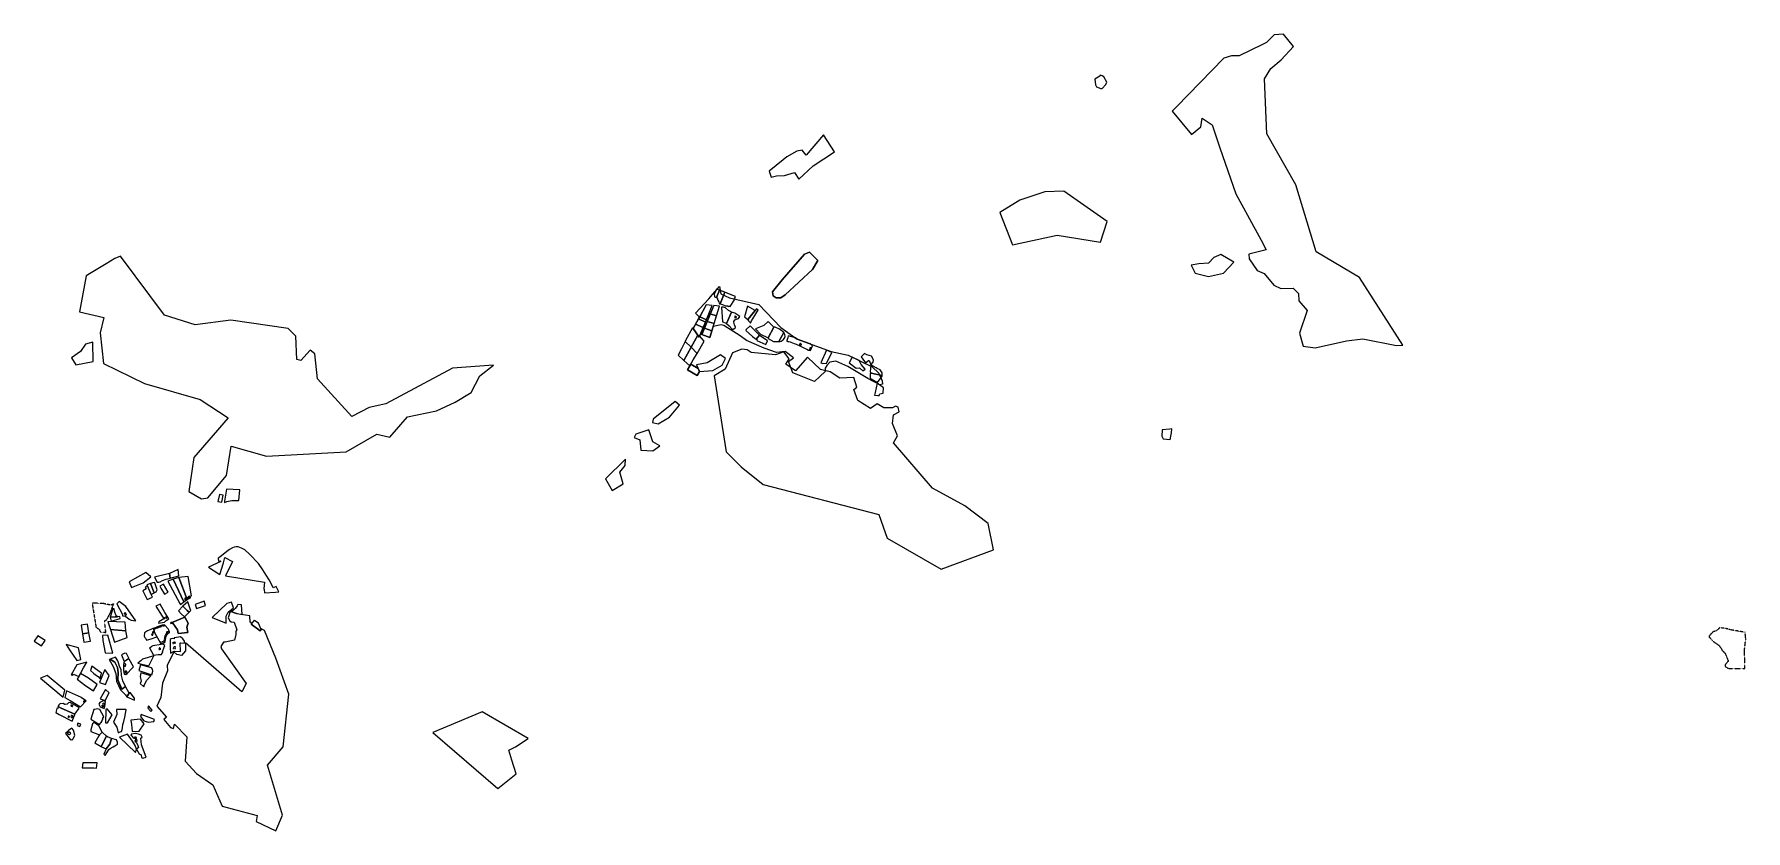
# Model space of a CAD drawing. Header units: millimetres. Extents: x 40855 to 2202492, y 65392 to 344450.
# Drawn here: x 2194627 to 2202492, y 340788 to 344450 of the extents above.
import ezdxf

# ---------------------------------------------------------------- set-up
doc = ezdxf.new("R2010")
doc.units = ezdxf.units.MM
doc.linetypes.add('DASHED', pattern=[0.75, 0.5, -0.25])
doc.layers.add('CZU', color=7, linetype='DASHED')
doc.layers.add('ZU', color=7, linetype='Continuous')

msp = doc.modelspace()

# ---------------------------------------------------------------- linework, layer by layer
at = {"layer": 'CZU'}
for points in [[(2197851.5, 343145.1), (2197854.1, 343150.9), (2197847.1, 343153.9), (2197844.6, 343148.1)], [(2198145.5, 343028.5), (2198142.1, 343021.2), (2198149.4, 343017.8), (2198152.8, 343025.1)], [(2198193.9, 343004.3), (2198195.5, 343007.5), (2198191.5, 343009.7), (2198189.8, 343006.7)], [(2198192, 342998.5), (2198192.9, 343001.3), (2198190, 343002.2), (2198189.2, 342999.3)], [(2194892.6, 341834.8), (2194910.7, 341723.5), (2194925.2, 341713.9), (2194931.4, 341700.9), (2194955.7, 341700.1), (2194951.7, 341735), (2194951.4, 341753.7), (2194957.4, 341756.5), (2194962.6, 341763.1), (2194977.3, 341791.8), (2194982.2, 341806.5), (2194991.5, 341830.8), (2194978.4, 341825.5), (2194942.8, 341832.7)], [(2195320.1, 341850.2), (2195325, 341852.7), (2195322.3, 341858.1), (2195317.4, 341855.6)], [(2195329.4, 341854.8), (2195333, 341856.5), (2195330.9, 341861.2), (2195327.3, 341859.6)], [(2195337.4, 341858.3), (2195342.3, 341860.8), (2195339.5, 341866.1), (2195334.7, 341863.5)], [(2195050.3, 341781.4), (2195046.3, 341790.5), (2195040, 341787.6), (2195044.1, 341778.6)], [(2195226.3, 341763.4), (2195225.4, 341767.8), (2195222.1, 341767.1), (2195223, 341762.7)], [(2195237.7, 341766.9), (2195234.7, 341772.1), (2195229.9, 341769.4), (2195232.9, 341764.2)], [(2195166, 341691.1), (2195167.7, 341686.4), (2195173.2, 341688.8), (2195171.5, 341693.7)], [(2195173.1, 341702.7), (2195167.8, 341699.2), (2195169.7, 341696.3), (2195173.4, 341698.6), (2195174.3, 341697), (2195176, 341698.1)], [(2195175.7, 341715.2), (2195198.3, 341723), (2195214.6, 341729.2), (2195219.9, 341730.2), (2195227.7, 341731.6), (2195225.1, 341734.3), (2195216.3, 341733.6), (2195175.3, 341718.3)], [(2195207.4, 341648.9), (2195227.5, 341653.8), (2195232.4, 341682), (2195239.2, 341693.1), (2195248.4, 341701.1), (2195246.1, 341707), (2195241.8, 341703.8), (2195239.8, 341702), (2195236.6, 341698.7), (2195231.5, 341692.3), (2195228.6, 341687), (2195227, 341683.6), (2195226.3, 341681.2), (2195225.8, 341678.9), (2195223.3, 341662.9), (2195222.9, 341661.8), (2195222.4, 341659.8), (2195221.8, 341659.8), (2195221.1, 341659), (2195220.2, 341658.2), (2195219.2, 341657.6), (2195218.2, 341657.1), (2195217.1, 341656.8), (2195204.9, 341653.7)], [(2195233.7, 341700.9), (2195236.7, 341697), (2195242.4, 341701.2), (2195239.4, 341705.2)], [(2202322.1, 341680.2), (2202340.7, 341659.8), (2202367.5, 341641), (2202375.4, 341631.9), (2202382.8, 341618.5), (2202397, 341603.8), (2202406.9, 341578.5), (2202412, 341567.5), (2202398, 341553.2), (2202397.6, 341543.7), (2202408.4, 341536.6), (2202415.4, 341534.3), (2202488, 341534.5), (2202486, 341618.8), (2202491.9, 341671.2), (2202488.8, 341700.4), (2202420.3, 341712), (2202407.4, 341716.2), (2202386.8, 341719.6), (2202372, 341721.3), (2202366.1, 341714.5), (2202354.8, 341706.7), (2202342.3, 341702.8), (2202338.8, 341700), (2202332.7, 341693.9)], [(2195205.4, 341620.5), (2195206.8, 341627.6), (2195200.9, 341628.5), (2195199.5, 341621.4)], [(2195263.1, 341649.2), (2195266.7, 341649.7), (2195266.2, 341652.7), (2195262.7, 341652.2)], [(2195276.4, 341626.8), (2195275.3, 341633.7), (2195269.2, 341633), (2195269.5, 341631.1), (2195265.2, 341630.3), (2195266, 341625)], [(2195266.7, 341649.7), (2195275, 341651.1), (2195274.5, 341654.9), (2195266, 341653.6)], [(2195039.7, 341555.2), (2195038.3, 341545.5), (2195046.2, 341544.5), (2195046.6, 341547), (2195047.8, 341547.9), (2195048, 341549.9), (2195046.8, 341550.8), (2195047.1, 341554.3)], [(2195046.9, 341512.9), (2195053.6, 341516.4), (2195049.8, 341523.5), (2195043.2, 341520)], [(2194804, 341362.5), (2194796.3, 341366.5), (2194794.2, 341362.5), (2194801.9, 341358.5)], [(2194856.8, 341387.8), (2194852.5, 341382.1), (2194856.7, 341378.9), (2194861, 341384.5)], [(2194942.2, 341375.3), (2194940.7, 341371.5), (2194943.4, 341370.5), (2194940.7, 341363.9), (2194937.9, 341365), (2194936.6, 341361.7), (2194945.3, 341358.1), (2194950.9, 341371.9)], [(2194786.5, 341309.1), (2194788.8, 341313.4), (2194783.8, 341316.1), (2194781.4, 341311.7)], [(2194800.9, 341308.3), (2194804.3, 341316.1), (2194797.4, 341318.9), (2194794.2, 341311)], [(2194784.2, 341241.4), (2194778.9, 341236.2), (2194787, 341228.5), (2194794.2, 341236.1), (2194788.2, 341241.8), (2194786.2, 341239.7)], [(2195090.1, 341198), (2195099.4, 341200.5), (2195094.9, 341219.8), (2195087, 341218.1), (2195087.8, 341214.9), (2195089.8, 341215.4), (2195092.8, 341203.5), (2195089, 341202.5)]]:
    msp.add_lwpolyline(points, close=True, dxfattribs=at)
at = {"layer": 'ZU'}
for points in [[(2200325.4, 344447.3), (2200289.4, 344412.3), (2200270.6, 344402.3), (2200163.6, 344350.1), (2200128.6, 344351.1), (2200093.6, 344340.1), (2199875.2, 344115.6), (2199855.5, 344095.8), (2199944.1, 343988.8), (2199988.4, 344024.3), (2199994.4, 344064.3), (2200039.8, 344032.9), (2200075.4, 343927.6), (2200149, 343716.3), (2200265, 343502.5), (2200287.5, 343459.1), (2200207.6, 343438.7), (2200210.1, 343416.9), (2200246.1, 343363.3), (2200279.4, 343350.3), (2200322.4, 343296.3), (2200355.4, 343280.3), (2200412.4, 343282.3), (2200436.4, 343258.3), (2200438.4, 343224.3), (2200476.4, 343180.3), (2200440.4, 343076.3), (2200457.4, 343016.3), (2200513.4, 343008.3), (2200656.4, 343040.3), (2200732.4, 343049.3), (2200886.4, 343018.3), (2200915.4, 343020.3), (2200717.4, 343331.3), (2200517.4, 343450.3), (2200424.4, 343758.3), (2200290.4, 343992.3), (2200280.4, 344245.3), (2200309.4, 344292.3), (2200357.4, 344332.3), (2200413.4, 344393.6), (2200366.8, 344450.2)], [(2199508.6, 344208.8), (2199527.7, 344200.7), (2199533.5, 344201), (2199551.1, 344218.6), (2199555.1, 344230.2), (2199541.4, 344254), (2199533.7, 344259.3), (2199525, 344261.3), (2199523, 344256.8), (2199499.9, 344243.8), (2199502.9, 344216.8), (2199504.7, 344213.8)], [(2198253.6, 343987.8), (2198174.6, 343893.8), (2198155.6, 343917.8), (2198130.6, 343912.8), (2198084.6, 343886.8), (2198068.2, 343872.7), (2198003.6, 343819.8), (2198013.6, 343792.8), (2198037.6, 343799.8), (2198074.6, 343800.8), (2198120.6, 343813.8), (2198139.6, 343783.8), (2198205.6, 343844.8), (2198303.6, 343909.8)], [(2199270.8, 343724.8), (2199155.8, 343686.8), (2199063.8, 343629.8), (2199122.8, 343481.8), (2199327.8, 343526.8), (2199526.8, 343494.8), (2199556.8, 343588.8), (2199358.8, 343728.8)], [(2195022.6, 343429.8), (2194996.8, 343418.4), (2194957.6, 343394.8), (2194865.8, 343339.6), (2194835.1, 343173.4), (2194946.6, 343147.8), (2194929.6, 343076.8), (2194944.6, 342935.8), (2195132.6, 342844.8), (2195389.6, 342770.8), (2195517.6, 342685.8), (2195360.6, 342504.8), (2195337.7, 342347.1), (2195394.9, 342314), (2195424.6, 342318.8), (2195509.4, 342421.7), (2195532.2, 342556.5), (2195693.6, 342509.8), (2196059.6, 342530.8), (2196201.6, 342610.8), (2196260.6, 342596.8), (2196341.6, 342690.8), (2196475.1, 342718.9), (2196560.6, 342757.8), (2196635, 342803.1), (2196674.6, 342878.8), (2196736.6, 342928.8), (2196548.6, 342914.8), (2196241.6, 342750.8), (2196165.6, 342733.8), (2196086.6, 342692.8), (2195928.6, 342865.8), (2195916.6, 342980.8), (2195894.6, 342996.8), (2195851.6, 342949.8), (2195832.6, 342954.8), (2195828.6, 343061.8), (2195793.6, 343096.8), (2195529.6, 343134.8), (2195365.6, 343113.8), (2195225.6, 343157.8)], [(2198189.2, 343448.8), (2198228, 343410.1), (2198203.2, 343368.9), (2198077.6, 343252.4), (2198058.2, 343238.4), (2198036.5, 343237.7), (2198021.8, 343247), (2198019.4, 343266.3), (2198063.6, 343321.5), (2198166.7, 343439.5)], [(2198189.2, 343448.8), (2198166.7, 343439.5), (2198063.6, 343321.5), (2198019.4, 343266.3), (2198021.8, 343247), (2198036.5, 343237.7), (2198058.2, 343238.4), (2198077.6, 343252.4), (2198203.2, 343368.9), (2198228, 343410.1)], [(2199977.9, 343394.3), (2199942.6, 343388.3), (2199961.3, 343351.3), (2200023.6, 343336.8), (2200092, 343351.8), (2200139.6, 343402.8), (2200079.6, 343437.2), (2200048.1, 343423.1), (2200023.1, 343398)], [(2197747.3, 343106.9), (2197732, 343056.5), (2197694.3, 343070.3), (2197715.1, 343120.2), (2197710, 343124.9), (2197682, 343056.9), (2197654.8, 343096.6), (2197679, 343141.1), (2197683.7, 343149.7), (2197665.3, 343166.9), (2197726, 343233.8), (2197742.8, 343253), (2197776.1, 343289.5), (2197782.3, 343256.2), (2197821, 343237.5), (2197955.9, 343208.1), (2198058.2, 343101.1), (2198132.6, 343048.3), (2198288.4, 342991), (2198367.4, 342974.7), (2198477.5, 342921.2), (2198508.5, 342892.5), (2198523.2, 342856.8), (2198524, 342841.3), (2198512.3, 342838.9), (2198458.1, 342867.6), (2198365.1, 342922.7), (2198310.1, 342946.7), (2198282.9, 342942), (2198269, 342927.3), (2198261.2, 342914.9), (2198262, 342900.1), (2198211.6, 342854), (2198112.9, 342893.1), (2198093.3, 342945.6), (2198116.5, 342961.7), (2198077.9, 342991.8), (2198037.8, 342986.8), (2197981.2, 343007.4), (2197899.9, 343041.3), (2197870, 343064), (2197794.9, 343111.3), (2197783.6, 343113.4)], [(2197761.6, 343239.1), (2197775.4, 343273), (2197762.2, 343277.4), (2197757.6, 343268), (2197751.8, 343256), (2197753, 343243.1)], [(2197762.2, 343277.4), (2197757.6, 343268), (2197751.8, 343256), (2197753, 343243.1), (2197764.9, 343237.6), (2197768.2, 343228), (2197772, 343219.3), (2197774.6, 343213.1), (2197776, 343211.3), (2197779.2, 343209.8), (2197800.8, 343264.4)], [(2197761.6, 343239.1), (2197764.9, 343237.6), (2197768.2, 343228), (2197772, 343219.3), (2197774.6, 343213.1), (2197776, 343211.3), (2197779.2, 343209.8), (2197800.8, 343264.4), (2197775.4, 343273)], [(2197800.8, 343264.4), (2197779.2, 343209.8), (2197788.8, 343207.2), (2197804, 343201.7), (2197812.2, 343201.4), (2197817.1, 343198.8), (2197818.5, 343199.1), (2197818.3, 343199.9), (2197821.1, 343200.3), (2197824, 343198.3), (2197843.9, 343228.4), (2197842.8, 343229.3), (2197849.5, 343243.7), (2197821.7, 343254.6)], [(2197679, 343141.1), (2197710.7, 343126.7), (2197742.3, 343203.2), (2197714.6, 343206.5)], [(2197714.6, 343206.5), (2197684.7, 343151.5), (2197715.2, 343137.5), (2197742.3, 343203.2)], [(2197719, 343129.5), (2197751.2, 343119.7), (2197775.5, 343199.5), (2197749.5, 343202.4)], [(2197733.5, 343164.2), (2197762.3, 343156.1), (2197775.5, 343199.5), (2197749.5, 343202.4)], [(2197831.3, 343172.7), (2197829.4, 343173.4), (2197817.7, 343180.5), (2197803.6, 343191.7), (2197794.4, 343194.5), (2197785.3, 343194.5), (2197788.9, 343128.1), (2197806.8, 343122), (2197808.5, 343120.5)], [(2197868.6, 343152.6), (2197850.3, 343165.2), (2197845.8, 343167.5), (2197831.3, 343172.7), (2197808.5, 343120.5), (2197820.7, 343108.9), (2197833, 343096.2), (2197837.9, 343092.5), (2197841.7, 343096.2), (2197849, 343101), (2197849.7, 343103.3), (2197844.8, 343113.4), (2197841.3, 343126.5), (2197841.5, 343128.6), (2197846.9, 343136.8), (2197863.1, 343142.7)], [(2197904.9, 343200.1), (2197890.4, 343150.4), (2197906.5, 343138.7), (2197939.1, 343180.5)], [(2197918.2, 343121.3), (2197922.2, 343131.8), (2197938.8, 343157.4), (2197947.8, 343172.4), (2197953.2, 343182.1), (2197945.3, 343188.3), (2197939.1, 343180.5), (2197906.5, 343138.7), (2197905.2, 343137.2), (2197909.6, 343132.8), (2197914.5, 343125.6)], [(2197618.5, 343038), (2197645.9, 343011.5), (2197675.9, 343065.8), (2197654.8, 343096.6), (2197651.1, 343100.1), (2197620, 343041.3)], [(2197654.8, 343096.6), (2197682, 343056.9), (2197710.7, 343126.7), (2197679, 343141.1)], [(2197665.9, 343117), (2197654.8, 343096.6), (2197682, 343056.9), (2197700.2, 343101.2)], [(2197679, 343141.1), (2197665.9, 343117), (2197700.2, 343101.2), (2197710.7, 343126.7), (2197715.2, 343137.5), (2197684.7, 343151.5)], [(2197694.3, 343070.3), (2197732, 343056.5), (2197751.2, 343119.7), (2197719, 343129.5)], [(2197706.3, 343099), (2197694.3, 343070.3), (2197732, 343056.5), (2197741.1, 343086.3)], [(2197706.3, 343099), (2197741.1, 343086.3), (2197751.2, 343119.7), (2197719, 343129.5)], [(2197733.5, 343164.2), (2197719, 343129.5), (2197751.2, 343119.7), (2197762.3, 343156.1)], [(2197897.3, 343087.4), (2197928, 343060), (2197944.9, 343048.4), (2197959.4, 343066.5), (2197917.3, 343109), (2197898.1, 343092.7)], [(2197941.4, 343095.4), (2197964.5, 343071.6), (2197999.8, 343054), (2198025.7, 343103.2), (2197999.1, 343129.6), (2197979.6, 343111.1)], [(2198025.7, 343103.2), (2197999.8, 343054), (2197998.7, 343050.8), (2198024.4, 343037.8), (2198029, 343038), (2198047.7, 343037.2), (2198071.3, 343078.8), (2198071, 343079.4), (2198052.1, 343094.2), (2198031.5, 343103.4)], [(2194895.6, 343033.8), (2194861.6, 343024.8), (2194839.6, 342990.8), (2194797.6, 342962.8), (2194817.6, 342930.8), (2194897.6, 342945.8)], [(2197612.2, 342950.1), (2197645.9, 343011.5), (2197618.5, 343038), (2197601.5, 343004.3), (2197586.2, 342974.8)], [(2197672.7, 342982.4), (2197645.9, 343011.5), (2197612.2, 342950.1), (2197638.8, 342924.9), (2197655.4, 342953.2)], [(2197684.4, 343062.8), (2197682, 343056.9), (2197675.9, 343065.8), (2197645.9, 343011.5), (2197672.7, 342982.4), (2197705.8, 343038.3)], [(2197959.4, 343066.5), (2197944.9, 343048.4), (2197949.3, 343045.4), (2197946.5, 343041.9), (2197988, 343022.9), (2197995.6, 343040.1), (2197962.5, 343063.3)], [(2198071.3, 343078.8), (2198047.7, 343037.2), (2198054.5, 343036.8), (2198058.9, 343038.5), (2198067.8, 343045.6), (2198074.1, 343052.3), (2198077.5, 343060.6), (2198076.5, 343069.7)], [(2198203, 343018.1), (2198191.7, 343026.5), (2198132.6, 343048.3), (2198124.9, 343053.8), (2198107.7, 343059.2), (2198091.1, 343063), (2198090, 343054.2), (2198087.4, 343046.5), (2198086.3, 343044.3), (2198083.8, 343040.2), (2198086.1, 343038.2), (2198089.6, 343037.9), (2198094.4, 343037.1), (2198101.1, 343035.6), (2198104.2, 343034.5), (2198119.5, 343028.6), (2198127.3, 343025.1), (2198148, 343015.8), (2198169.2, 343005.3), (2198177.4, 343002.1), (2198184.8, 342997.9), (2198193.8, 342996.5)], [(2197638.8, 342924.9), (2197628.2, 342907.3), (2197673, 342881), (2197683.6, 342898.8), (2197677, 342913.5), (2197643.6, 342933.1)], [(2197638.8, 342924.9), (2197643.6, 342933.1), (2197677, 342913.5), (2197683.6, 342898.8), (2197673, 342881), (2197628.2, 342907.3)], [(2197780.6, 342975.8), (2197718.6, 342938.8), (2197669.6, 342929.8), (2197683.6, 342898.8), (2197745.6, 342904.8), (2197788.6, 342927.8), (2197803.6, 342958.8)], [(2197834.8, 342985.5), (2197802.2, 342910.5), (2197751.7, 342879.7), (2197805.8, 342529.9), (2197874.7, 342461.2), (2197976, 342380), (2198508.6, 342242.3), (2198545.9, 342133.7), (2198794.1, 341990.2), (2199034.5, 342079.6), (2199009.6, 342200.8), (2198903.2, 342282), (2198754.1, 342362.3), (2198575.2, 342571.5), (2198593.4, 342604.1), (2198570.8, 342661.1), (2198575.8, 342700.5), (2198600.7, 342714.7), (2198597.3, 342735.8), (2198585, 342740.4), (2198570, 342732.1), (2198531.6, 342731.9), (2198500.9, 342751.1), (2198468.9, 342729.5), (2198410.8, 342766.3), (2198393.1, 342817.4), (2198406.4, 342828), (2198392.6, 342871.4), (2198328.5, 342868.3), (2198283.9, 342897.9), (2198240.3, 342908.4), (2198180.2, 342965.6), (2198124.7, 342903.2), (2198080.9, 342933.2), (2198096, 342957.5), (2198071.4, 342989.6), (2198032.9, 342976.5), (2197921.8, 342987.4), (2197902.1, 342999.8), (2197877.9, 343001.4)], [(2198267, 342936.4), (2198291.9, 342987.5), (2198268.1, 342997.7), (2198241.9, 342939.1), (2198248.3, 342936.6), (2198252.6, 342937.3)], [(2198385.5, 342965.9), (2198371.9, 342939.3), (2198403.2, 342915), (2198419, 342916), (2198435.1, 342902.9), (2198445, 342910.7), (2198426, 342931), (2198417.5, 342950.3)], [(2198452.4, 342975.5), (2198441.3, 342982.2), (2198427.1, 342967.4), (2198434.7, 342956.4), (2198447.2, 342938.8), (2198460.6, 342950), (2198462.8, 342949.9), (2198465.2, 342947), (2198471.8, 342930.2), (2198481.5, 342942.6), (2198483.2, 342952.5), (2198474.1, 342970.1)], [(2198471.8, 342930.2), (2198470.1, 342911), (2198468.6, 342899.8), (2198467.5, 342897), (2198470.5, 342894.5), (2198473.4, 342892.3), (2198523.4, 342881.5), (2198523, 342892.7), (2198513.3, 342907.3), (2198500.8, 342913.6), (2198496.2, 342917)], [(2198523.4, 342881.5), (2198473.4, 342892.3), (2198470.5, 342894.5), (2198468.8, 342888.5), (2198468.2, 342883.8), (2198467.4, 342869), (2198472.5, 342865.6), (2198502.1, 342848.4), (2198523.3, 342878.6)], [(2198488.3, 342791), (2198503.6, 342789.1), (2198509.5, 342788.4), (2198510.3, 342793.8), (2198512.6, 342797.4), (2198527.3, 342800), (2198529, 342824.6), (2198500.3, 342845.2), (2198490.8, 342802.8)], [(2197572.6, 342761.8), (2197470.6, 342680.8), (2197467.6, 342664.8), (2197494.6, 342658.3), (2197546.6, 342688.8), (2197592.6, 342744.8)], [(2197451, 342630.5), (2197391, 342611.5), (2197383, 342596.5), (2197410, 342585.5), (2197414, 342537.5), (2197469, 342534.5), (2197502, 342557.5), (2197470, 342576.5)], [(2199809.5, 342631.6), (2199808.3, 342601.6), (2199814.9, 342589.4), (2199844.6, 342587), (2199848.7, 342590.3), (2199848.5, 342591.9), (2199848, 342595.2), (2199853.2, 342617.8), (2199854.5, 342635.8), (2199845.3, 342634.3)], [(2197343, 342496.6), (2197251.4, 342406.1), (2197282.8, 342352.5), (2197332.6, 342383.7), (2197318, 342436.5), (2197341.7, 342467.7)], [(2195470.7, 342301.2), (2195488.8, 342298.8), (2195495, 342331.6), (2195477.5, 342334)], [(2195500.9, 342297.8), (2195511.8, 342302.2), (2195534.7, 342306.3), (2195566.1, 342305.8), (2195571.9, 342355.4), (2195509.4, 342357.8), (2195501.5, 342303.9)], [(2195480.1, 341966.4), (2195495.6, 342019.9), (2195503.2, 342044), (2195538.3, 342026.3), (2195506, 341959.3), (2195685.4, 341931.6), (2195681.9, 341902.1), (2195683.9, 341897.3), (2195685.5, 341882), (2195734.7, 341885.1), (2195750.3, 341886.3), (2195738.6, 341911.4), (2195724.6, 341905), (2195715.3, 341924.2), (2195706, 341941), (2195691.8, 341962.9), (2195676.6, 341987.8), (2195657.3, 342016.6), (2195616, 342060.3), (2195595, 342079), (2195579.8, 342087.2), (2195563.3, 342092.7), (2195554.7, 342092.7), (2195546, 342091.3), (2195538, 342088.6), (2195523.8, 342080.8), (2195517.3, 342076), (2195504.5, 342065.8), (2195479.1, 342046.5), (2195471.8, 342040.6), (2195474, 342027.2), (2195480.5, 342029), (2195484.7, 342026.5), (2195427.5, 341999.7)], [(2195251.2, 341949.7), (2195291.1, 341960), (2195287.9, 341988.9), (2195248.7, 341970.2)], [(2195139.2, 341975.6), (2195063.5, 341931.8), (2195073.8, 341906.5), (2195126.6, 341928.1), (2195162.7, 341954.7)], [(2195125, 341891.7), (2195145.3, 341851), (2195170.4, 341861.9), (2195164.6, 341874.6), (2195146.5, 341913.5), (2195136.7, 341907.7), (2195141.1, 341899.8)], [(2195160.4, 341924), (2195144.2, 341918.5), (2195164.6, 341874.6), (2195177.7, 341882.5)], [(2195180.6, 341927.9), (2195177.7, 341929.3), (2195160.4, 341924), (2195177.7, 341882.5), (2195186.9, 341887.2), (2195190.3, 341892.9), (2195191.4, 341895.9)], [(2195178.6, 341954.3), (2195191.3, 341930.4), (2195193.7, 341930.9), (2195199.9, 341931.1), (2195205.5, 341932.5), (2195215.7, 341937.9), (2195232.2, 341944.4), (2195251.2, 341949.7), (2195248.7, 341970.2)], [(2195220.7, 341921), (2195204.2, 341912.9), (2195208.7, 341903.2), (2195225.1, 341876), (2195241.6, 341885)], [(2195298.9, 341828.7), (2195314, 341840.8), (2195265.8, 341945.1), (2195240.1, 341935.4), (2195296.1, 341833.3)], [(2195314, 341840.8), (2195329.7, 341851.5), (2195291, 341953), (2195265.8, 341945.1)], [(2195329.7, 341851.5), (2195345, 341859.1), (2195343.1, 341865.8), (2195349.9, 341867.3), (2195333.4, 341957.2), (2195291, 341953)], [(2195093.8, 341752.7), (2195048.2, 341819.7), (2195017.5, 341842), (2195006.9, 341831.2), (2195032, 341781.5), (2195032.5, 341776.1), (2195045.4, 341775.3), (2195063.5, 341760.1), (2195072.2, 341756.5)], [(2195214.3, 341774.5), (2195221.5, 341761.6), (2195199, 341748.7), (2195198.4, 341741.8), (2195224.6, 341747), (2195232.8, 341755), (2195245.2, 341762.3), (2195226.6, 341791.2), (2195205, 341830), (2195186.1, 341821)], [(2195309.6, 341820.3), (2195329.9, 341800.4), (2195338.1, 341792.3), (2195346.3, 341800.6), (2195343.6, 341808.2), (2195332.4, 341839.9)], [(2195365.6, 341828.1), (2195372.4, 341809.3), (2195413.8, 341824.1), (2195407, 341843)], [(2195443.8, 341767.7), (2195508.7, 341742.1), (2195508, 341775.1), (2195518.5, 341793.3), (2195543, 341812.5), (2195533.2, 341838.2), (2195511.3, 341832.2)], [(2195532.4, 341796.2), (2195558.7, 341787.4), (2195581.8, 341782.9), (2195579.3, 341826.1), (2195561.5, 341828), (2195559.3, 341822.3), (2195556.1, 341818), (2195550.1, 341810.5), (2195544.1, 341804.1)], [(2194977.1, 341712.5), (2195048.2, 341706.4), (2195045.1, 341746.9), (2194964.8, 341750.6)], [(2194974.8, 341770.5), (2195009.5, 341771.9), (2195003, 341776.6), (2194994.9, 341797.9), (2194993.6, 341809), (2194988.4, 341809.1), (2194977.4, 341775.3)], [(2194974.8, 341770.5), (2194979.6, 341752.3), (2195021.8, 341764.1), (2195020.2, 341772.3)], [(2195627, 341741.9), (2195618.8, 341746.7), (2195616.6, 341775.7), (2195558.3, 341785.1), (2195527.2, 341795.4), (2195517.7, 341766.7), (2195526.1, 341753.2), (2195531.8, 341748.8), (2195545, 341747), (2195556.9, 341711.9), (2195553.4, 341704.9), (2195553.7, 341690.8), (2195547, 341664.5), (2195504.1, 341655.6), (2195496.1, 341655.4), (2195484.1, 341635.4), (2195486.6, 341623.8), (2195600.2, 341465.6), (2195581.2, 341426.2), (2195321.4, 341652.4), (2195321.2, 341615.1), (2195302.8, 341593), (2195281.8, 341598.6), (2195267.6, 341610.8), (2195237.3, 341547.7), (2195239.1, 341523.3), (2195215.8, 341467), (2195208.7, 341400.8), (2195189.6, 341360.8), (2195234.8, 341309.6), (2195222.7, 341300.2), (2195253.3, 341263), (2195265.9, 341258.7), (2195271.8, 341278.4), (2195328.2, 341220.4), (2195320.1, 341108.3), (2195372.1, 341051), (2195447.9, 340999.4), (2195490.8, 340900.6), (2195650.9, 340858.7), (2195646.6, 340830.8), (2195737, 340787.8), (2195767.7, 340859.5), (2195699, 341090.2), (2195769.8, 341173.6), (2195796.4, 341415.6), (2195736.1, 341581.8), (2195684.8, 341708), (2195668.4, 341717.6), (2195670.2, 341713.5), (2195665.5, 341707), (2195623.6, 341737.4)], [(2195254.2, 341745.1), (2195263, 341746.4), (2195318.4, 341770.7), (2195333.6, 341742.5), (2195327.2, 341724.7), (2195332.1, 341699.4), (2195288.5, 341694.2), (2195285.4, 341711.9), (2195262.9, 341742), (2195254.8, 341740.8)], [(2195254.2, 341745.1), (2195254.8, 341740.8), (2195262.9, 341742), (2195285.4, 341711.9), (2195288.5, 341694.2), (2195332.1, 341699.4), (2195327.2, 341724.7), (2195333.6, 341742.5), (2195318.4, 341770.7), (2195263, 341746.4)], [(2195309.6, 341820.3), (2195288.8, 341798.7), (2195302.5, 341785.2), (2195317.2, 341770.8), (2195338.1, 341792.3), (2195329.9, 341800.4)], [(2195623.6, 341737.4), (2195665.5, 341707), (2195670.2, 341713.5), (2195657.5, 341742.9), (2195639.6, 341753.2), (2195637.5, 341755.6)], [(2194626.6, 341659.2), (2194660.2, 341637.6), (2194676.4, 341662.9), (2194642.7, 341684.4)], [(2194878.1, 341698.5), (2194871.7, 341737.7), (2194842.1, 341732.8), (2194848.5, 341693.6)], [(2194855, 341654.3), (2194884.6, 341659.2), (2194878.1, 341698.5), (2194848.5, 341693.6)], [(2194940.1, 341686.4), (2194942.5, 341662.8), (2194953.1, 341605.8), (2194987.7, 341604.8), (2194965.2, 341687.8)], [(2194977.1, 341712.5), (2194994.8, 341655.1), (2195053.6, 341675.8), (2195048.2, 341706.4)], [(2195175.3, 341718.3), (2195172.1, 341717.5), (2195162.8, 341713.5), (2195147.1, 341706.9), (2195133, 341698), (2195132.4, 341681.9), (2195135.1, 341676.8), (2195139.9, 341671.2), (2195142.1, 341664.2), (2195164, 341670.8), (2195190, 341679.6), (2195186.6, 341685.2), (2195177.3, 341704.1), (2195175.7, 341715.2)], [(2195227.5, 341653.8), (2195232.4, 341682), (2195239.2, 341693.1), (2195248.4, 341701.1), (2195246.1, 341707), (2195242.4, 341716.5), (2195227.7, 341731.6), (2195225.1, 341734.3), (2195216.3, 341733.6), (2195175.3, 341718.3), (2195175.7, 341715.2), (2195177.3, 341704.1), (2195186.6, 341685.2), (2195199.2, 341664.3), (2195204.9, 341653.7), (2195207.4, 341648.9)], [(2195253, 341604), (2195270.1, 341613.4), (2195271.3, 341614.1), (2195298, 341612.4), (2195296.6, 341652), (2195299.2, 341651.8), (2195316.8, 341650.8), (2195316.9, 341659.1), (2195308.7, 341670.1), (2195298.4, 341679.7), (2195280.4, 341677.1), (2195269.5, 341675.6), (2195269.5, 341670.1), (2195259.7, 341671.6), (2195255.1, 341670.4), (2195250.9, 341667), (2195250.8, 341632.4), (2195253, 341604.9)], [(2194772.7, 341644.1), (2194788.4, 341620.5), (2194805, 341595.5), (2194821.6, 341570.6), (2194841.2, 341575.4), (2194830.1, 341629.3)], [(2195039.2, 341566.4), (2195060.8, 341582.1), (2195049.9, 341602.4), (2195043.1, 341603.7), (2195028, 341597.1)], [(2195103.2, 341558.9), (2195153, 341546.1), (2195175.9, 341592.7), (2195124.2, 341576.2), (2195115.7, 341569.6)], [(2195211.5, 341598), (2195214.9, 341606.3), (2195216.6, 341605.8), (2195218.1, 341610.3), (2195216.7, 341610.8), (2195223.8, 341632.3), (2195227.2, 341640.3), (2195218.3, 341645.1), (2195210.4, 341644.8), (2195172.2, 341637.5), (2195163, 341633.5), (2195162.7, 341629.9), (2195155.7, 341629.3), (2195174.8, 341595.2), (2195196.7, 341598)], [(2194831.5, 341497.4), (2194839.1, 341510.9), (2194853.2, 341536.3), (2194868.5, 341563.2), (2194822.2, 341550.2), (2194796.7, 341505.6), (2194803.4, 341502.7), (2194806.3, 341508.1)], [(2194891.1, 341544.2), (2194884.5, 341524.5), (2194898.6, 341512.6), (2194908.5, 341504.9), (2194920.7, 341496.7), (2194929.5, 341486.6), (2194935, 341513.2)], [(2194926.5, 341470.3), (2194954.6, 341460.7), (2194971.2, 341501.4), (2194950.8, 341529.6)], [(2194975.4, 341576.9), (2194971.4, 341575.8), (2194989.7, 341543.4), (2195001.4, 341510.7), (2195004.6, 341475.2), (2195022.3, 341435.6), (2195046.3, 341413.4), (2195051.6, 341404.1), (2195063.2, 341420.3), (2195046.7, 341450.8), (2195028.6, 341439), (2195011, 341481.8), (2195012.8, 341516.1), (2195008.5, 341539.1), (2194997.2, 341563.6)], [(2195000, 341585.6), (2194975.4, 341576.9), (2194997.2, 341563.6), (2195008.5, 341539.1), (2195012.8, 341516.1), (2195011, 341481.8), (2195028.6, 341439), (2195046.7, 341450.8), (2195034.1, 341476.5), (2195027.2, 341501.2), (2195026.2, 341529), (2195020.2, 341540.6), (2195010.7, 341569.7)], [(2195040.2, 341507.4), (2195047, 341506), (2195054.3, 341511.2), (2195075.2, 341534.2), (2195083, 341541.7), (2195062.3, 341577.3), (2195058.2, 341577.6), (2195040.5, 341564.1), (2195037.9, 341560.1), (2195036.3, 341554.2), (2195037, 341524.4)], [(2195114.7, 341550.1), (2195107.5, 341525), (2195166.5, 341505.3), (2195171, 341522.3), (2195169.4, 341531.2), (2195165.6, 341537.2)], [(2195162, 341500.2), (2195117.2, 341513.6), (2195113.9, 341497.6), (2195117.3, 341475.8), (2195113.5, 341465.7), (2195129.8, 341449.3), (2195133, 341460.2), (2195143.9, 341480.1)], [(2194655.1, 341489), (2194759.6, 341402.4), (2194767.6, 341435), (2194686.2, 341501.7)], [(2194898.8, 341430.9), (2194916.4, 341460.5), (2194876.3, 341489), (2194839.1, 341510.9), (2194831.5, 341497.4), (2194824.4, 341484.8), (2194864.2, 341454)], [(2194954.4, 341438.1), (2194929.3, 341394.9), (2194953.1, 341386.4), (2194970.5, 341422.8)], [(2194800.4, 341291.4), (2194813.7, 341322.5), (2194812.5, 341323.8), (2194750.1, 341352.3), (2194736.7, 341358.8), (2194733.5, 341349), (2194730.6, 341350.8), (2194726.3, 341331.5), (2194741.8, 341322.2)], [(2194832.5, 341351.7), (2194831.6, 341354.2), (2194792.2, 341377.9), (2194784.6, 341376.6), (2194777.8, 341370.4), (2194769, 341368.5), (2194766.7, 341368.4), (2194758.9, 341372.7), (2194745.4, 341371.7), (2194743.2, 341370.5), (2194739.9, 341366.5), (2194736.7, 341358.8), (2194750.1, 341352.3), (2194812.5, 341323.8)], [(2194839.2, 341357.2), (2194864.6, 341385.6), (2194843.8, 341399.2), (2194843.9, 341400.9), (2194774.5, 341430.7), (2194767.3, 341401.1), (2194791.8, 341386.1)], [(2194948.3, 341350.5), (2194951.3, 341358.8), (2194953.6, 341382.4), (2194944, 341385.1), (2194927.4, 341377.9), (2194924.2, 341370.7), (2194930.2, 341357.2)], [(2195063.2, 341420.3), (2195051.6, 341404.1), (2195087.7, 341387.9), (2195087.9, 341397.9), (2195067.4, 341423.7)], [(2195152.4, 341362.9), (2195148.5, 341352.2), (2195162.3, 341337), (2195169, 341343.1)], [(2194823.7, 341272.6), (2194836.8, 341267.8), (2194840.4, 341277.5), (2194827.3, 341282.4)], [(2194901.5, 341285.7), (2194893.6, 341279.8), (2194886.3, 341251.7), (2194887.3, 341244.7), (2194926.7, 341228.7), (2194939.3, 341241.4), (2194923.2, 341270.1), (2194912.9, 341277.7)], [(2194886.6, 341300.7), (2194926.6, 341276.2), (2194939.4, 341292.1), (2194937.6, 341293.4), (2194941.8, 341299), (2194941.6, 341302), (2194942.6, 341302.8), (2194940.7, 341306.5), (2194946.7, 341311.7), (2194927.3, 341345), (2194917.9, 341347.8), (2194905.8, 341345.5), (2194900.1, 341346.2)], [(2194955.2, 341344.4), (2194953.8, 341283.8), (2194962.8, 341283.6), (2194984.1, 341321.5), (2194961.8, 341349)], [(2195012.5, 341238.8), (2195021.9, 341242.1), (2195028, 341244.1), (2195031.4, 341253.3), (2195031.5, 341261.8), (2195033.7, 341276.6), (2195037.9, 341290.6), (2195042.6, 341310.9), (2195048.3, 341344.6), (2195048.2, 341345.4), (2195004.8, 341344.8), (2195005.6, 341322.4), (2194991.5, 341287.1), (2195006.5, 341263.6)], [(2195077.5, 341244.8), (2195108.6, 341246.3), (2195131.3, 341279.2), (2195114.3, 341301.6), (2195071.2, 341296.1), (2195073.1, 341275.8), (2195077.2, 341246.2)], [(2195118, 341322.8), (2195114.8, 341313.8), (2195129.8, 341293.7), (2195151.9, 341287.1), (2195176.7, 341291), (2195179.5, 341300)], [(2196458.6, 341239.4), (2196756.4, 340982.4), (2196841.4, 341049.7), (2196821.2, 341112.5), (2196808.3, 341158), (2196838.4, 341174.1), (2196896, 341211.5), (2196684.6, 341334.3)], [(2194799.4, 341259.4), (2194783.3, 341248.8), (2194781.8, 341246.1), (2194769.5, 341235.1), (2194792.5, 341205.7), (2194795.7, 341207), (2194798.7, 341203.8), (2194805.1, 341210.1), (2194812.8, 341227.4), (2194807.1, 341249.8)], [(2194933.8, 341174.9), (2194958.1, 341222.5), (2194939.3, 341241.4), (2194926.7, 341228.7), (2194923.5, 341223.8), (2194905.1, 341191.6)], [(2194933.8, 341174.9), (2194936, 341173.7), (2194957.2, 341164.5), (2194974.7, 341186.8), (2194981.8, 341212.7), (2194963.8, 341219.3), (2194958.1, 341222.5)], [(2195005.3, 341205.7), (2194981.8, 341212.7), (2194974.7, 341186.8), (2194957.2, 341164.5), (2194946.6, 341139.8), (2194953.2, 341134.2), (2194965, 341153.5), (2194969.3, 341162), (2194975.5, 341166.2), (2194989.7, 341173.3), (2195003.9, 341182.7), (2195008.8, 341186.7), (2195009.3, 341195.4)], [(2195055.1, 341232.5), (2195018.8, 341217.9), (2195091.3, 341147.5), (2195096.2, 341163.3), (2195091.1, 341180.6), (2195078.6, 341199.7)], [(2195118.7, 341227.5), (2195105, 341232.2), (2195090.1, 341234.5), (2195073.7, 341232.2), (2195070.2, 341229.5), (2195073.3, 341224.5), (2195076.5, 341225.1), (2195079.8, 341217.1), (2195082.6, 341216.7), (2195083.2, 341214.1), (2195086, 341214.4), (2195087.8, 341214.9), (2195089.8, 341215.4), (2195092.8, 341203.5), (2195089, 341202.5), (2195090.1, 341198), (2195095.2, 341195.2), (2195101, 341184.8), (2195105.8, 341171.5), (2195102.6, 341167), (2195096.2, 341163.3), (2195108.1, 341141.2), (2195118.3, 341137.7), (2195119, 341125.2), (2195125.1, 341121.6), (2195140.6, 341126.7), (2195119, 341182.9), (2195116.3, 341214.4), (2195122.2, 341217.5)], [(2194850.5, 341100), (2194847.6, 341077.9), (2194900.4, 341076.8), (2194913.3, 341076.4), (2194915.1, 341100.7), (2194901.4, 341099.5)]]:
    msp.add_lwpolyline(points, close=True, dxfattribs=at)

doc.saveas('drawing.dxf')
